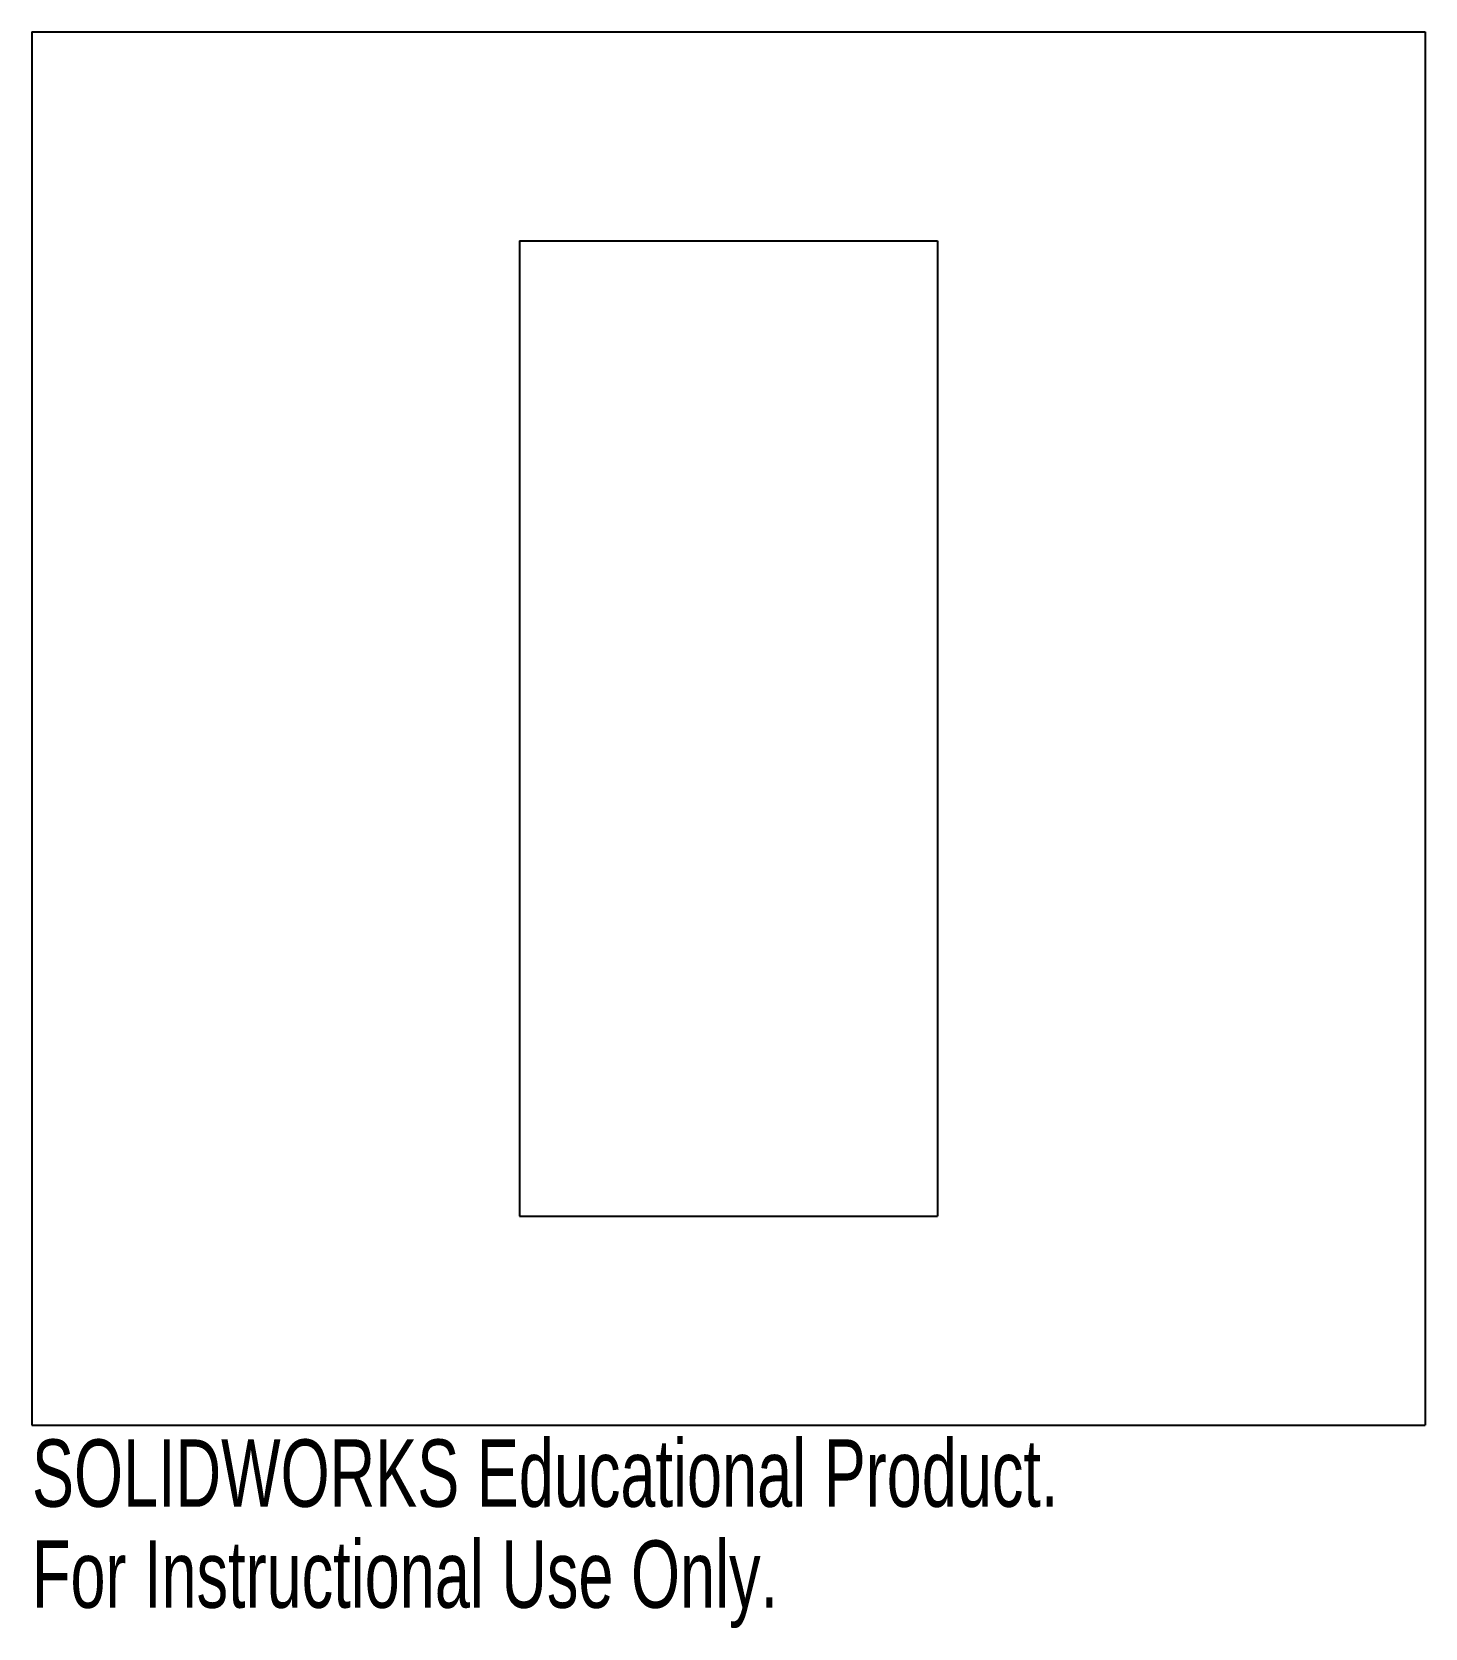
# Model space of a CAD drawing. Header units: millimetres. Extents: x -4.9 to 5.1, y -7.4 to 4.1.
import ezdxf

# ---------------------------------------------------------------- set-up
doc = ezdxf.new("R2010")
doc.units = ezdxf.units.MM
doc.styles.add('SLDTEXTSTYLE0', font='TXT', dxfattribs={"width": 0.7})

msp = doc.modelspace()

# ---------------------------------------------------------------- linework, layer by layer
at = {"color": 7, "linetype": 'Continuous'}
for p, q in [((-4.93, 4.058), (5.07, 4.058)), ((-4.93, 4.058), (-4.93, -5.942)), ((5.07, 4.058), (5.07, -5.942)), ((-1.43, 2.558), (1.57, 2.558)), ((-1.43, 2.558), (-1.43, -4.442)), ((1.57, 2.558), (1.57, -4.442)), ((-1.43, -4.442), (1.57, -4.442)), ((-4.93, -5.942), (5.07, -5.942))]:
    msp.add_line(p, q, dxfattribs=at)

# ---------------------------------------------------------------- texts
at = {"color": 7, "linetype": 'Continuous', "char_height": 0.48336, "attachment_point": 1, "style": 'SLDTEXTSTYLE0'}
for s, insert in [('SOLIDWORKS Educational Product.', (-4.93, -6.044)), ('For Instructional Use Only.', (-4.93, -6.769))]:
    msp.add_mtext(s, dxfattribs=dict(at, insert=insert))

doc.saveas('drawing.dxf')
